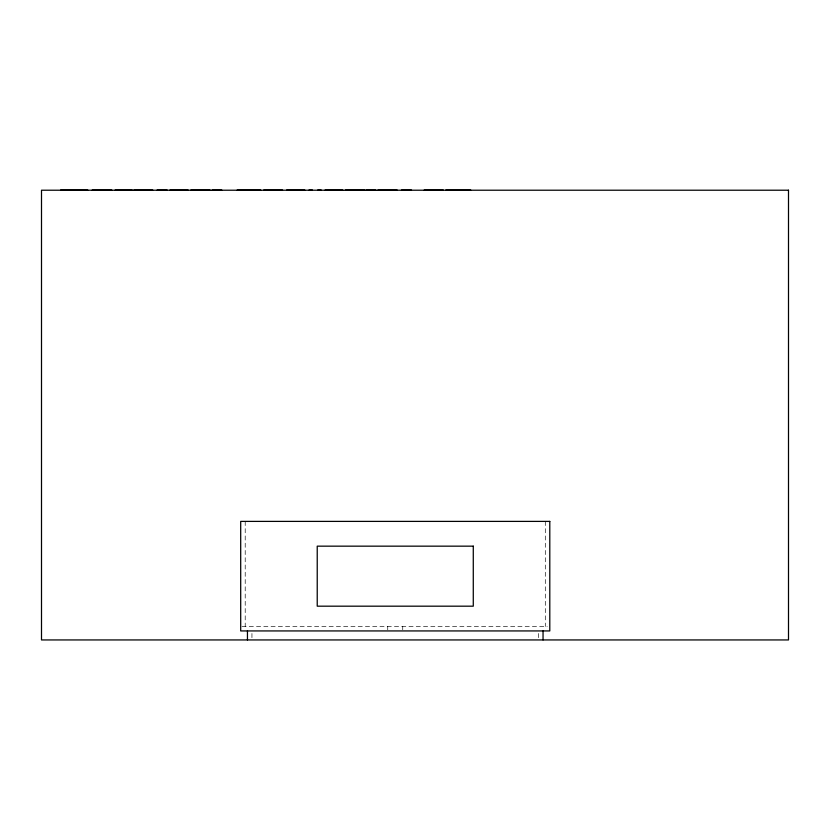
<?xml version="1.0" encoding="UTF-8"?>
<svg xmlns="http://www.w3.org/2000/svg" width="830" height="830" viewBox="0 0 830 830"><rect width="100%" height="100%" fill="white"/><g stroke="black" fill="none" stroke-linecap="round" stroke-linejoin="round"><path stroke-width="0.62" stroke-dasharray="4.15 3.11" d="M241.987 626.432L547.209 626.432M545.3 521.396L545.3 626.432M538.546 633.508L538.546 638.654M402.747 626.432L402.747 629.814M387.745 626.432L387.745 629.814M251.947 633.508L251.947 638.654M245.203 521.396L245.203 626.432"/><path stroke-width="1.25" d="M60.559 190.06L87.783 190.06M92.203 190.06L111.791 190.06M115.121 190.06L132.281 190.06M133.827 190.06L152.741 190.06M157.109 190.06L167.183 190.06M169.932 190.06L188.161 190.06M190.807 190.06L210.104 190.06M212.138 190.06L221.766 190.06M237.173 190.06L260.765 190.06M263.681 190.06L282.584 190.06M286.589 190.06L304.818 190.06M308.978 190.06L312.464 190.06M317.683 190.06L321.22 190.06M325.07 190.06L342.79 190.06M345.311 190.06L364.889 190.06M366.186 190.06L375.814 190.06M377.889 190.06L397.186 190.06M401.419 190.06L411.493 190.06M424.192 190.06L443.334 190.06M445.783 190.06L470.724 190.06M543.048 630.935L543.048 639.94M247.454 630.935L247.454 639.94M788.5 190.215L41.5 190.215L41.5 639.94L788.5 639.94L788.5 190.215M549.792 521.396L240.7 521.396L240.7 630.935L549.792 630.935L549.792 521.396M473.276 546.161L317.226 546.161L317.226 606.18L473.276 606.18L473.276 546.161"/></g></svg>
